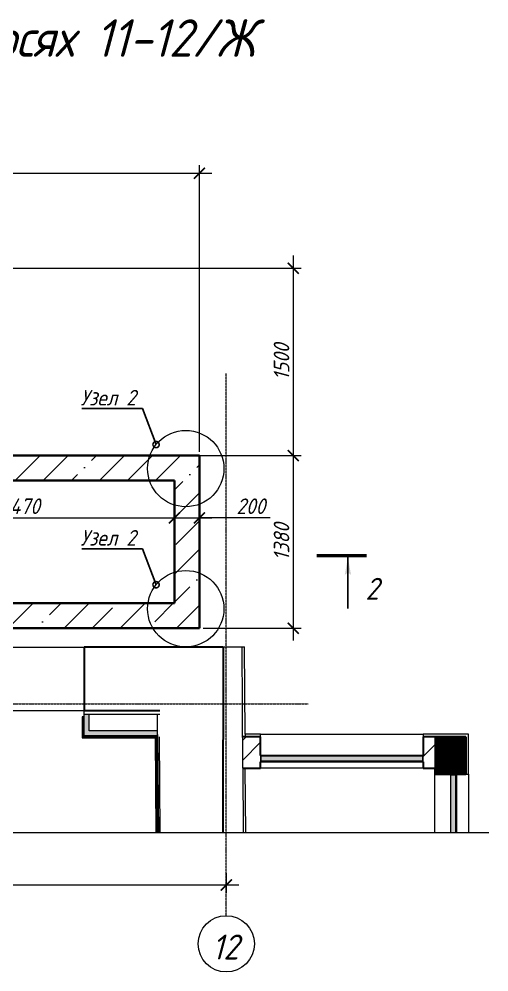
# Model space of a CAD drawing. Header units: millimetres. Extents: x 504091 to 2165846, y 135022 to 442887.
# Drawn here: x 867642 to 871402, y 253164 to 260787 of the extents above; entities that cross this region are included whole.
import ezdxf
from ezdxf import colors
from ezdxf.entities.mleader import LeaderData, LeaderLine
from ezdxf.math import Vec2, Vec3

# ---------------------------------------------------------------- set-up
doc = ezdxf.new("R2010")
doc.units = ezdxf.units.MM
for name, pattern in [('( Dashed )', [0.75, 0.5, -0.25]), ('ADSK_Линия сетки', [25, 20, -2.5, 0, -2.5]), ('осеваяX2', [4, 2.5, -0.5, 0.5, -0.5])]:
    doc.linetypes.add(name, pattern=pattern)
doc.layers.get('Defpoints').update_dxf_attribs({"color": 255})
for name, color, linetype, lineweight in [('+АР_Вспомогательная', 7, 'Continuous', 9), ('_ Окна', 7, 'Continuous', 30), ('Аннотация', 7, 'Continuous', 9), ('Лестницы', 7, 'Continuous', 18), ('Монолит тонкий', 204, 'Continuous', 9), ('Окна', 7, 'Continuous', 18), ('Оси', 165, 'осеваяX2', 13), ('Размер', 7, 'Continuous', 13), ('Размеры КР', 164, 'Continuous', 9), ('Стены внутренние', 7, 'Continuous', 18), ('Стены наружные', 7, 'Continuous', 18), ('Стены несущие', 7, 'Continuous', 30), ('Стены отделка', 7, 'Continuous', 30), ('Стены штриховка', 7, 'Continuous', 18)]:
    doc.layers.add(name, color=color, linetype=linetype, lineweight=lineweight)
doc.layers.add('PS_Обозначения', color=7, linetype='Continuous')
doc.layers.add('SGRAND', color=7, linetype='Continuous')
doc.styles.add('GOST 2.304_new', font='isocpeur.ttf', dxfattribs={"width": 0.9, "oblique": 15})
doc.dimstyles.new('SPDS 1_50', dxfattribs={"dimscale": 50, "dimtxt": 2.5, "dimasz": 1.77, "dimexe": 1.25, "dimexo": 0.625, "dimtad": 1, "dimdec": 0, "dimrnd": 0.001, "dimzin": 9, "dimtxsty": 'GOST 2.304_new', "dimblk": 'ARCHTICK', "dimcen": 2.5, "dimdle": 2, "dimclrt": 256, "dimadec": 0, "dimazin": 2, "dimtfac": 0.75, "dimtdec": 0, "dimtmove": 1, "dimatfit": 3, "dimfxl": 0, "dimtolj": 1, "dimlwd": 9, "dimlwe": 9, "dimarcsym": 0})

# ---------------------------------------------------------------- blocks, each defined once
blk = doc.blocks.new('Жалюзи помышленые - 1300 x1100 мм-3109425-План 1-го этажа')
at = {"layer": 'Окна', "true_color": 0x373f43}
for points in [[(-645, 21.1), (-647.5, 18.6), (647.5, 18.6), (645, 21.1)], [(-602.5, 63.6), (-642.3, 63.6), (-645, 61), (645, 61), (642.3, 63.6), (-600, 63.6)], [(642.3, 61), (-645, 61), (-645, 21.1), (645, 21.1), (645, 61)], [(-600, 66.1), (-602.5, 63.6), (602.5, 63.6), (600, 66.1)], [(-597.5, 68.6), (-600, 68.6), (-600, 66.1), (600, 66.1), (600, 68.6)]]:
    blk.add_hatch(color=149, dxfattribs=at).paths.add_polyline_path(points)
at = {"layer": '_ Окна', "lineweight": 18}
for p, q in [((-600, 68.6), (-650, 68.6)), ((-650, 68.6), (-650, 18.6)), ((-650, 18.6), (-647.5, 18.6)), ((-647.5, 18.6), (-645, 21.1)), ((-645, 61), (-642.3, 63.6)), ((-645, 21.1), (-645, 61)), ((-642.3, 63.6), (-602.5, 63.6)), ((-602.5, 63.6), (-600, 66.1)), ((-600, 66.1), (-600, 68.6)), ((650, 68.6), (600, 68.6)), ((600, 68.6), (600, 66.1)), ((600, 66.1), (602.5, 63.6)), ((602.5, 63.6), (642.3, 63.6)), ((642.3, 63.6), (645, 61)), ((645, 61), (645, 21.1)), ((645, 21.1), (647.5, 18.6)), ((647.5, 18.6), (650, 18.6)), ((650, 18.6), (650, 68.6))]:
    blk.add_line(p, q, dxfattribs=at)
at = {"layer": 'Окна'}
for p, q in [((-647.5, 18.6), (647.5, 18.6)), ((645, 61), (-645, 61)), ((645, 21.1), (-645, 21.1)), ((-602.5, 63.6), (602.5, 63.6)), ((600, 68.6), (-600, 68.6)), ((600, 66.1), (-600, 66.1))]:
    blk.add_line(p, q, dxfattribs=at)
blk = doc.blocks.new('_ArchTick')
at = {"color": 0, "linetype": 'ByBlock', "const_width": 0.15}
blk.add_lwpolyline([(-0.5, -0.5), (0.5, 0.5)], dxfattribs=at)
blk = doc.blocks.new('*D1173')
at = {"layer": 'Defpoints', "color": 0, "lineweight": 20, "transparency": 16777216}
for p in [(869085.4, 259554.5), (863545.4, 258794.3), (869085.4, 257294.3)]:
    blk.add_point(p, dxfattribs=at)
at = {"layer": 'Размеры КР', "color": 0, "lineweight": 9, "transparency": 16777216}
for p, q in [((863545.4, 258825.6), (863545.4, 259617)), ((869085.4, 257325.6), (869085.4, 259617)), ((863445.4, 259554.5), (869185.4, 259554.5))]:
    blk.add_line(p, q, dxfattribs=at)
at = {"layer": 'Размеры КР', "color": 0, "lineweight": 9, "transparency": 16777216, "xscale": 88.5, "yscale": 88.5, "zscale": 88.5, "rotation": 180}
blk.add_blockref('_ArchTick', (863545.4, 259554.5), dxfattribs=at)
at = {"layer": 'Размеры КР', "color": 0, "lineweight": 9, "transparency": 16777216, "xscale": 88.5, "yscale": 88.5, "zscale": 88.5}
blk.add_blockref('_ArchTick', (869085.4, 259554.5), dxfattribs=at)
at = {"layer": 'Размеры КР', "lineweight": 20, "transparency": 16777216, "insert": (866315.4, 259648.3), "char_height": 125, "attachment_point": 5, "style": 'GOST 2.304_new'}
blk.add_mtext('\\A1;5540', dxfattribs=at)
blk = doc.blocks.new('*D1174')
at = {"layer": 'Defpoints', "color": 0, "lineweight": 20, "transparency": 16777216}
for p in [(865345.4, 258794.3), (866934.1, 257294.3), (869836.4, 257294.3)]:
    blk.add_point(p, dxfattribs=at)
at = {"layer": 'Размеры КР', "color": 0, "lineweight": 9, "transparency": 16777216}
for p, q in [((869836.4, 258894.3), (869836.4, 257194.3)), ((865376.6, 258794.3), (869898.9, 258794.3)), ((866965.3, 257294.3), (869898.9, 257294.3))]:
    blk.add_line(p, q, dxfattribs=at)
at = {"layer": 'Размеры КР', "color": 0, "lineweight": 9, "transparency": 16777216, "xscale": 88.5, "yscale": 88.5, "zscale": 88.5}
for p, rotation in [((869836.4, 258794.3), 90), ((869836.4, 257294.3), 270)]:
    blk.add_blockref('_ArchTick', p, dxfattribs=dict(at, rotation=rotation))
at = {"layer": 'Размеры КР', "lineweight": 20, "transparency": 16777216, "insert": (869742.6, 258044.3), "char_height": 125, "attachment_point": 5, "rotation": 90, "style": 'GOST 2.304_new'}
blk.add_mtext('\\A1;1500', dxfattribs=at)
blk = doc.blocks.new('*D1175')
at = {"layer": 'Defpoints', "color": 0, "lineweight": 20, "transparency": 16777216}
for p in [(866934.1, 257294.3), (869085.4, 255914), (869836.4, 255914)]:
    blk.add_point(p, dxfattribs=at)
at = {"layer": 'Размеры КР', "color": 0, "lineweight": 9, "transparency": 16777216}
for p, q in [((869836.4, 257394.3), (869836.4, 255814)), ((866965.3, 257294.3), (869898.9, 257294.3)), ((869116.6, 255914), (869898.9, 255914))]:
    blk.add_line(p, q, dxfattribs=at)
at = {"layer": 'Размеры КР', "color": 0, "lineweight": 9, "transparency": 16777216, "xscale": 88.5, "yscale": 88.5, "zscale": 88.5}
for p, rotation in [((869836.4, 257294.3), 90), ((869836.4, 255914), 270)]:
    blk.add_blockref('_ArchTick', p, dxfattribs=dict(at, rotation=rotation))
at = {"layer": 'Размеры КР', "lineweight": 20, "transparency": 16777216, "insert": (869742.6, 256604.2), "char_height": 125, "attachment_point": 5, "rotation": 90, "style": 'GOST 2.304_new'}
blk.add_mtext('\\A1;1380', dxfattribs=at)
blk = doc.blocks.new('*D1164')
at = {"layer": 'Defpoints', "color": 0, "lineweight": 20, "transparency": 16777216}
for p in [(862800.4, 253985.2), (869300.4, 253985.2), (869300.4, 253859.5)]:
    blk.add_point(p, dxfattribs=at)
at = {"layer": 'Размеры КР', "color": 0, "lineweight": 9, "transparency": 16777216}
for p, q in [((862800.4, 253953.9), (862800.4, 253797)), ((869300.4, 253953.9), (869300.4, 253797)), ((862700.4, 253859.5), (869400.4, 253859.5))]:
    blk.add_line(p, q, dxfattribs=at)
at = {"layer": 'Размеры КР', "color": 0, "lineweight": 9, "transparency": 16777216, "xscale": 88.5, "yscale": 88.5, "zscale": 88.5, "rotation": 180}
blk.add_blockref('_ArchTick', (862800.4, 253859.5), dxfattribs=at)
at = {"layer": 'Размеры КР', "color": 0, "lineweight": 9, "transparency": 16777216, "xscale": 88.5, "yscale": 88.5, "zscale": 88.5}
blk.add_blockref('_ArchTick', (869300.4, 253859.5), dxfattribs=at)
at = {"layer": 'Размеры КР', "lineweight": 20, "transparency": 16777216, "insert": (866050.4, 253953.2), "char_height": 125, "attachment_point": 5, "style": 'GOST 2.304_new'}
blk.add_mtext('\\A1;6500', dxfattribs=at)
blk = doc.blocks.new('*D1250')
at = {"layer": 'Defpoints', "color": 0, "lineweight": 20, "transparency": 16777216}
for p in [(869085.4, 257040.8), (868885.4, 256780.6), (869085.4, 256795.7)]:
    blk.add_point(p, dxfattribs=at)
at = {"layer": 'Размеры КР', "color": 0, "lineweight": 9, "transparency": 16777216}
for p, q in [((869085.4, 257009.6), (869085.4, 256733.2)), ((868885.4, 256811.9), (868885.4, 256858.2)), ((868785.4, 256795.7), (869185.4, 256795.7)), ((869651.8, 256795.7), (869085.4, 256795.7))]:
    blk.add_line(p, q, dxfattribs=at)
at = {"layer": 'Размеры КР', "color": 0, "lineweight": 9, "transparency": 16777216, "xscale": 88.5, "yscale": 88.5, "zscale": 88.5, "rotation": 180}
blk.add_blockref('_ArchTick', (868885.4, 256795.7), dxfattribs=at)
at = {"layer": 'Размеры КР', "color": 0, "lineweight": 9, "transparency": 16777216, "xscale": 88.5, "yscale": 88.5, "zscale": 88.5}
blk.add_blockref('_ArchTick', (869085.4, 256795.7), dxfattribs=at)
at = {"layer": 'Размеры КР', "lineweight": 20, "transparency": 16777216, "insert": (869496.9, 256889.5), "char_height": 125, "attachment_point": 5, "style": 'GOST 2.304_new'}
blk.add_mtext('\\A1;200', dxfattribs=at)
blk = doc.blocks.new('*D1285')
at = {"layer": 'Defpoints', "color": 0, "lineweight": 20, "transparency": 16777216}
for p in [(868885.4, 256795.7), (868885.4, 256780.6), (866415.4, 256647.8)]:
    blk.add_point(p, dxfattribs=at)
at = {"layer": 'Размеры КР', "color": 0, "lineweight": 9, "transparency": 16777216}
for p, q in [((866415.4, 256679), (866415.4, 256858.2)), ((868885.4, 256811.9), (868885.4, 256858.2)), ((866315.4, 256795.7), (868985.4, 256795.7))]:
    blk.add_line(p, q, dxfattribs=at)
at = {"layer": 'Размеры КР', "color": 0, "lineweight": 9, "transparency": 16777216, "xscale": 88.5, "yscale": 88.5, "zscale": 88.5, "rotation": 180}
blk.add_blockref('_ArchTick', (866415.4, 256795.7), dxfattribs=at)
at = {"layer": 'Размеры КР', "color": 0, "lineweight": 9, "transparency": 16777216, "xscale": 88.5, "yscale": 88.5, "zscale": 88.5}
blk.add_blockref('_ArchTick', (868885.4, 256795.7), dxfattribs=at)
at = {"layer": 'Размеры КР', "lineweight": 20, "transparency": 16777216, "insert": (867650.4, 256889.5), "char_height": 125, "attachment_point": 5, "style": 'GOST 2.304_new'}
blk.add_mtext('\\A1;2470', dxfattribs=at)
blk = doc.blocks.new('_DotSmall')
at = {"color": 0, "linetype": 'ByBlock', "lineweight": 35, "const_width": 0.5}
blk.add_lwpolyline([(-0.0625, 0, 1), (0.0625, 0, 1)], format="xyb", close=True, dxfattribs=at)

msp = doc.modelspace()

# ---------------------------------------------------------------- hatches: boundary and pattern name
at = {"layer": 'PS_Обозначения', "ltscale": 50}
msp.add_hatch(color=256, dxfattribs=at).paths.add_polyline_path([(870273.8176, 256481.5873), (870300.2176, 256331.5873, 0.839099631), (870247.4176, 256331.5873)], flags=0)
at = {"layer": 'SGRAND', "lineweight": 13}
h = msp.add_hatch(dxfattribs=at)
h.set_pattern_fill('ANSI35', color=256, scale=50)
h.set_pattern_definition([(45, (0, -8615.85), (-224.5064, 224.5064), []), (45, (224.5, -8615.85), (-224.5064, 224.5064), [396.875, -79.375, 0, -79.375])])
h.paths.add_polyline_path([(865345.3677, 258794.303), (863545.3677, 258794.303), (863545.3677, 255914.4601), (869085.3677, 255914.0103), (869085.3677, 257294.303), (865345.3677, 257294.303)])
h.paths.add_polyline_path([(865145.3677, 257294.303), (863745.3677, 257294.303), (863745.3677, 258594.303), (865145.3677, 258594.303)], flags=16)
h.paths.add_polyline_path([(868885.3677, 257094.303), (868885.3677, 256114.0266), (863745.3677, 256114.4439), (863745.3677, 257094.303)], flags=16)
h.paths.add_polyline_path([(866215.3677, 256378.5749), (866371.606, 256378.5749)], flags=0)
h.paths.add_polyline_path([(866215.3677, 256349.3482), (866415.3677, 256355.5213), (866385.6636, 256354.6075), (866245.0717, 256350.0455)], flags=0)
at = {"layer": 'Окна', "true_color": 0x373f43}
for points in [[(871098.0772, 254277.9881), (871098.0772, 254739.6411), (871095.5772, 254742.1411), (871095.5772, 254277.9881)], [(871098.0772, 254277.9881), (871137.8829, 254277.9881), (871137.8829, 254739.6411), (871098.0772, 254739.6411)], [(871137.8829, 254277.9881), (871140.5772, 254736.9467), (871137.8829, 254739.6411)], [(871137.9487, 254277.9881), (871145.5772, 254277.9881), (871143.0772, 254694.6411), (871140.5772, 254697.1411)], [(871145.5772, 254694.6411), (871143.0772, 254694.6411), (871145.5772, 254277.9881)]]:
    msp.add_hatch(color=149, dxfattribs=at).paths.add_polyline_path(points)
at = {"layer": 'Стены внутренние'}
for points in [[(868202.8084, 255093.3391), (868202.8084, 255223.3391), (868162.8084, 255223.3391), (868162.8084, 255093.3391)], [(868748.8307, 255053.3391), (868749.1141, 255053.3391), (868748.8307, 255093.3391), (868162.8084, 255093.3391), (868162.8084, 255053.3391), (868437.5551, 255053.3391)]]:
    msp.add_hatch(color=256, dxfattribs=at).paths.add_polyline_path(points)
at = {"layer": 'Стены внутренние', "lineweight": 9}
h = msp.add_hatch(dxfattribs=at)
h.set_pattern_fill('FP_28', color=256, style=0, pattern_type=2)
h.set_pattern_definition([(45, (813950.8, 212264.53), (-235.7317, 235.7317), []), (45, (814107.96, 212264.53), (-235.7317, 235.7317), [])])
h.paths.add_polyline_path([(869468.4966, 254794.6411), (869575.4083, 254794.6411), (869575.4083, 255044.6411), (869430.2986, 255044.6411), (869432.3205, 254794.6411), (869452.3211, 254794.6411)])
h.paths.add_polyline_path([(870968.2052, 254794.6411), (870968.2052, 255044.6411), (870875.4083, 255044.6411), (870875.4083, 254794.6411), (870952.3517, 254794.6411)])
h = msp.add_hatch(dxfattribs=at)
h.set_pattern_fill('ANGLE', color=256)
h.set_pattern_definition([(0, (697828.626, 250711.205), (0, 6.985), [5.08, -1.905]), (90, (697828.626, 250711.205), (-6.985, 4e-16), [5.08, -1.905])])
h.paths.add_polyline_path([(870968.2052, 254744.6411), (871218.2052, 254744.6411), (871218.2052, 255044.6411), (870968.2052, 255044.6411), (870968.2052, 254759.6949)])

# ---------------------------------------------------------------- linework, layer by layer
at = {"layer": '+АР_Вспомогательная', "color": 7, "linetype": 'Continuous', "ltscale": 50}
msp.add_lwpolyline([(862257.2725, 254277.9881), (865553.1254, 254277.9881), (865584.3633, 254402.9395), (865646.8389, 254153.0367), (865678.0768, 254277.9881), (871402.2228, 254277.9881)], dxfattribs=at)
at = {"layer": '_ Окна', "lineweight": 18}
for p, q in [((871145.5772, 254744.6411), (871095.5772, 254744.6411)), ((871095.5772, 254744.6411), (871095.5772, 254742.1411)), ((871095.5772, 254742.1411), (871098.0772, 254739.6411)), ((871098.0772, 254739.6411), (871137.8829, 254739.6411)), ((871137.8829, 254739.6411), (871140.5772, 254736.9467)), ((871140.5772, 254736.9467), (871140.5772, 254697.1411)), ((871145.5772, 254694.6411), (871145.5772, 254744.6411)), ((871140.5772, 254697.1411), (871143.0772, 254694.6411)), ((871143.0772, 254694.6411), (871145.5772, 254694.6411))]:
    msp.add_line(p, q, dxfattribs=at)
at = {"layer": 'PS_Обозначения', "ltscale": 50}
msp.add_lwpolyline([(870023.8176, 256494.0873, 25, 25, 0), (870423.8176, 256494.0873, 0, 0, 0)], format="xyseb", dxfattribs=at)
msp.add_lwpolyline([(870273.8176, 256481.5873), (870273.8176, 256071.6962)], dxfattribs=at)
at = {"layer": 'Лестницы', "color": 5, "linetype": '( Dashed )', "lineweight": 9, "ltscale": 10}
msp.add_lwpolyline([(866347.8084, 255763.2325), (868162.8084, 255763.2325), (868162.8084, 255253.3391), (866347.8084, 255253.3391)], close=True, dxfattribs=at)
at = {"layer": 'Монолит тонкий', "lineweight": 40, "ltscale": 100}
for p, q in [((869085.3677, 257294.303), (865345.3677, 257294.303)), ((869085.3677, 257294.303), (869085.3677, 255914.0103)), ((868885.3677, 257094.303), (866415.3677, 257094.303)), ((868885.3677, 257094.303), (868885.3677, 256114.0266)), ((866415.3677, 256114.2271), (868885.3677, 256114.0266)), ((863545.3677, 255914.4601), (869085.3677, 255914.0103))]:
    msp.add_line(p, q, dxfattribs=at)
at = {"layer": 'Окна'}
for p, q in [((871095.5772, 254742.1411), (871095.5772, 254277.9881)), ((871098.0772, 254277.9881), (871098.0772, 254739.6411)), ((871137.8829, 254277.9881), (871137.8829, 254739.6411)), ((871140.5772, 254697.1411), (871140.5772, 254277.9881)), ((871143.0772, 254277.9881), (871143.0772, 254694.6411)), ((871145.5772, 254277.9881), (871145.5772, 254694.6411))]:
    msp.add_line(p, q, dxfattribs=at)
at = {"layer": 'Оси', "linetype": 'ADSK_Линия сетки'}
for p, q in [((869300.3737, 253614.5514), (869300.3737, 257953.3824)), ((861644.0489, 255309.5339), (869955.6613, 255309.5339))]:
    msp.add_line(p, q, dxfattribs=at)
at = {"layer": 'Размеры КР', "lineweight": 20}
msp.add_line((869275.481, 255763.3391), (869446.638, 255763.3391), dxfattribs=at)
for centre, radius in [((868976.1306, 257190.9487), 305.2806), ((868976.1306, 256069.6384), 305.2806), ((869300.3737, 253388.5514), 225)]:
    msp.add_circle(centre, radius, dxfattribs=at)
at = {"layer": 'Стены внутренние'}
for p, q in [((870875.4083, 254794.6411), (869575.4083, 254794.6411)), ((870968.2052, 254277.9881), (870968.2052, 254744.6411))]:
    msp.add_line(p, q, dxfattribs=at)
at = {"layer": 'Стены наружные'}
for p, q in [((869575.4083, 255064.6411), (870875.4083, 255064.6411)), ((871238.2052, 254744.6411), (871238.2052, 254277.9881))]:
    msp.add_line(p, q, dxfattribs=at)
at = {"layer": 'Стены несущие'}
for p, q in [((868162.8084, 255763.3391), (868162.8084, 255253.3391)), ((868162.8084, 255763.3391), (869273.7616, 255763.3391)), ((869274.481, 255763.3391), (869273.7616, 254277.9881)), ((868767.8697, 255253.3391), (868162.8084, 255253.3391)), ((869575.4083, 255044.6411), (869430.2986, 255044.6411)), ((869575.4083, 254894.6411), (869575.4083, 255044.6411)), ((870875.4083, 255044.6411), (870875.4083, 254894.6411)), ((871218.2052, 255044.6411), (870875.4083, 255044.6411)), ((871218.2052, 255044.6411), (871218.2052, 254744.6411)), ((871218.2052, 254744.6411), (871218.2052, 255044.6411)), ((869432.3205, 254794.6411), (869575.4083, 254794.6411)), ((869575.4083, 254794.6411), (869575.4083, 254844.6411)), ((870875.4083, 254844.6411), (870875.4083, 254794.6411)), ((870875.4083, 254794.6411), (870968.2052, 254794.6411)), ((870968.2052, 254794.6411), (870968.2052, 254744.6411)), ((870968.2052, 254744.6411), (871095.5772, 254744.6411)), ((871145.5772, 254744.6411), (871218.2052, 254744.6411))]:
    msp.add_line(p, q, dxfattribs=at)
at = {"layer": 'Стены отделка', "lineweight": 9}
for p, q in [((869274.7616, 255763.3391), (869275.481, 255763.3391)), ((869444.6379, 255763.3391), (869450.275, 255064.6411)), ((869451.275, 255064.6411), (869445.638, 255763.3391)), ((868162.8084, 255045.3891), (868162.8084, 255253.3391)), ((868146.9084, 255205.8391), (868146.9084, 255037.4391)), ((868162.8084, 255205.8391), (868146.9084, 255205.8391)), ((868748.8311, 255223.3391), (868162.8084, 255223.3391)), ((868202.8084, 255093.3391), (868202.8084, 255223.3391)), ((868768.8301, 255223.5433), (868748.8307, 255223.3815)), ((868748.8307, 255223.3815), (868756.4768, 254277.9881)), ((868749.1141, 255093.3391), (868202.8084, 255093.3391)), ((868749.1141, 255053.3391), (868749.1141, 255093.3391)), ((868146.9084, 255037.4391), (868748.4491, 255037.4391)), ((868749.1141, 255053.3391), (868162.8084, 255053.3391)), ((868730.9496, 255045.2476), (868737.1551, 254277.9881)), ((868748.4491, 255037.4391), (868748.4491, 255053.3391)), ((868772.1562, 254277.9881), (868765.9485, 255045.5306)), ((869450.275, 255064.6411), (869451.108, 255064.6411)), ((869451.108, 255064.6411), (869451.108, 255044.6411)), ((869575.4083, 255064.6411), (869451.275, 255064.6411)), ((869575.4083, 255044.6411), (869575.4083, 255064.6411)), ((871238.2052, 255064.6411), (870875.4083, 255064.6411)), ((870875.4083, 255064.6411), (870875.4083, 255044.6411)), ((871218.2052, 255044.6411), (871218.2052, 255044.6411)), ((871238.2052, 254744.6411), (871238.2052, 255064.6411)), ((869456.4997, 254277.9881), (869452.3211, 254794.6411)), ((871218.2052, 254744.6411), (871238.2052, 254744.6411))]:
    msp.add_line(p, q, dxfattribs=at)
at = {"layer": 'Стены штриховка'}
for p, q in [((869424.4859, 255763.3391), (869430.2986, 254794.6411)), ((868153.8084, 255044.3391), (868153.8084, 255205.8391)), ((868748.4491, 255044.3391), (868153.8084, 255044.3391)), ((868741.9493, 255045.3365), (868748.1554, 254277.9881)), ((868750.949, 255045.4093), (868757.1557, 254277.9881)), ((869451.108, 255064.6411), (869451.275, 255064.6411)), ((869432.3205, 254794.6411), (869436.499, 254277.9881))]:
    msp.add_line(p, q, dxfattribs=at)

# ---------------------------------------------------------------- block references
at = {"layer": 'Окна', "rotation": 180}
msp.add_blockref('Жалюзи помышленые - 1300 x1100 мм-3109425-План 1-го этажа', (870225.4083, 254913.2911), dxfattribs=at)

# ---------------------------------------------------------------- texts
at = {"layer": 'PS_Обозначения', "style": 'GOST 2.304_new', "oblique": 15, "width": 0.9}
msp.add_text('2', height=175, dxfattribs=at).set_placement((870413.704, 256141.8035))
at = {"layer": 'Аннотация', "lineweight": 9, "insert": (861450.8008, 260785.284), "char_height": 300, "attachment_point": 1, "line_spacing_factor": 1.022766, "style": 'GOST 2.304_new'}
msp.add_mtext_dynamic_manual_height_columns('\\pi754.83464;Схема стен входной группы в осях 11-12/Ж\\P\\pi3743.82662; (М 1:50)', width=9094.884455, gutter_width=2500, heights=[1983.7092], dxfattribs=at)
at = {"layer": 'Оси', "insert": (869293.1637, 253362.9755), "char_height": 200, "width": 245.7, "attachment_point": 5, "line_spacing_factor": 1.022766, "style": 'GOST 2.304_new'}
msp.add_mtext('\\pt51.428,102.858,154.286,205.714,257.142,308.572,360,411.428,462.858,514.286,565.714,617.142,668.572,720,771.428,822.858,874.286,925.714,977.142,1028.572,1080,1131.428,1182.858,1234.286,1285.714,1337.142,1388.572,1440,1491.428,1542.858,1594.286,1645.714;12', dxfattribs=at)

# ---------------------------------------------------------------- dimensions: what is measured, and where the dimension line sits
at = {"layer": 'Размеры КР', "lineweight": 20}
for base, p1, p2, picture, middle in [((869085.3677, 259554.521), (863545.3677, 258794.303), (869085.3677, 257294.303), '*D1173', (866315.3677, 259648.271)), ((868885.3677, 256795.73), (866415.3677, 256647.751), (868885.3677, 256780.6307), '*D1285', (867650.3677, 256889.48)), ((869300.3737, 253859.4527), (862800.3737, 253985.1955), (869300.3737, 253985.1955), '*D1164', (866050.3737, 253953.2027))]:
    dim = msp.add_linear_dim(base=base, p1=p1, p2=p2, dimstyle='SPDS 1_50', dxfattribs=at)
    dim.commit()
    dim.dimension.update_dxf_attribs({"geometry": picture, "text_midpoint": middle})
for base, p1, p2, picture, middle in [((869836.3514, 257294.303), (865345.3677, 258794.303), (866934.0598, 257294.303), '*D1174', (869742.6014, 258044.303)), ((869836.3514, 255914.0103), (866934.0598, 257294.303), (869085.3677, 255914.0103), '*D1175', (869742.6014, 256604.1567))]:
    dim = msp.add_linear_dim(base=base, p1=p1, p2=p2, angle=90, dimstyle='SPDS 1_50', dxfattribs=at)
    dim.commit()
    dim.dimension.update_dxf_attribs({"geometry": picture, "text_midpoint": middle})
dim = msp.add_linear_dim(base=(869085.3677, 256795.73), p1=(868885.3677, 256780.6307), p2=(869085.3677, 257040.8386), dimstyle='SPDS 1_50', dxfattribs=at)
dim.commit()
dim.dimension.update_dxf_attribs({"geometry": '*D1250', "text_midpoint": (869496.9327, 256739.9411), "dimtype": 160})

# ---------------------------------------------------------------- leaders
at = {"layer": 'Размер', "ltscale": 20}
ml = msp.add_multileader_mtext('Standard', dxfattribs=at)
ml.set_content('\\A1;Узел 2', color=256, style='GOST 2.304_new')
ml.set_leader_properties()
ml.set_arrow_properties(name='DOTSMALL')
ml.build(insert=Vec2(0, 0))
ml.multileader.update_dxf_attribs({"text_left_attachment_type": 6, "text_right_attachment_type": 6, "dogleg_length": 1, "arrow_head_size": 100})
ctx = ml.context
ctx.base_point, ctx.char_height, ctx.arrow_head_size, ctx.landing_gap_size, ctx.plane_origin = Vec3(868099.6063, 257670.5275), 125, 100, 0, Vec3(848065.2713, 404227.5995)
ctx.left_attachment, ctx.right_attachment, ctx.text_align_type = 6, 6, 1
notes = []
notes.append((ctx, [(0, (1, 1, 0), (868630.9686, 257670.5275), (-1, 0), 20, [(0, [(868738.7117, 257382.8562)], 0, [])])]))
ctx.mtext.insert, ctx.mtext.rotation, ctx.mtext.width, ctx.mtext.alignment, ctx.mtext.flow_direction = Vec3(868355.2875, 257820.5275), 6.283185307, 1286.674802, 2, 5
ml = msp.add_multileader_mtext('Standard', dxfattribs=at)
ml.set_content('\\A1;Узел 2', color=256, style='GOST 2.304_new')
ml.set_leader_properties()
ml.set_arrow_properties(name='DOTSMALL')
ml.build(insert=Vec2(0, 0))
ml.multileader.update_dxf_attribs({"text_left_attachment_type": 6, "text_right_attachment_type": 6, "dogleg_length": 1, "arrow_head_size": 100})
ctx = ml.context
ctx.base_point, ctx.char_height, ctx.arrow_head_size, ctx.landing_gap_size, ctx.plane_origin = Vec3(868099.6063, 256549.2172), 125, 100, 0, Vec3(848065.2713, 403106.2892)
ctx.left_attachment, ctx.right_attachment, ctx.text_align_type = 6, 6, 1
notes.append((ctx, [(0, (1, 1, 0), (868630.9686, 256549.2172), (-1, 0), 20, [(0, [(868738.7117, 256261.5459)], 0, [])])]))
ctx.mtext.insert, ctx.mtext.rotation, ctx.mtext.width, ctx.mtext.alignment, ctx.mtext.flow_direction = Vec3(868355.2875, 256699.2172), 6.283185307, 1286.674802, 2, 5
for ctx, leaders in notes:
    for number, flags, end, landing, length, lines in leaders:
        leader = LeaderData()
        leader.index, (leader.has_last_leader_line, leader.has_dogleg_vector, leader.attachment_direction) = number, flags
        leader.last_leader_point, leader.dogleg_vector, leader.dogleg_length = Vec3(end), Vec3(landing), length
        for number, points, colour, breaks in lines:
            line = LeaderLine()
            line.index, line.vertices, line.color, line.breaks = number, Vec3.list(points), colors.encode_raw_color(colour), breaks
            leader.lines.append(line)
        ctx.leaders.append(leader)

doc.saveas('drawing.dxf')
